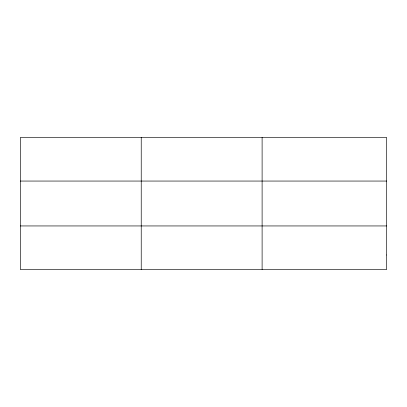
<?xml version="1.0" encoding="UTF-8"?>
<svg xmlns="http://www.w3.org/2000/svg" width="407" height="407" viewBox="0 0 407 407"><rect width="100%" height="100%" fill="white"/><g stroke="black" fill="none" stroke-linecap="round" stroke-linejoin="round"><path stroke-width="0.61" d="M141.229 269.52L141.229 137.48M262.108 269.52L262.108 137.48M20.35 181.054L386.65 181.054M20.35 225.946L386.65 225.946M386.65 254.996L386.65 269.52L20.35 269.52L20.35 137.48L386.65 137.48L386.65 254.996"/></g></svg>
